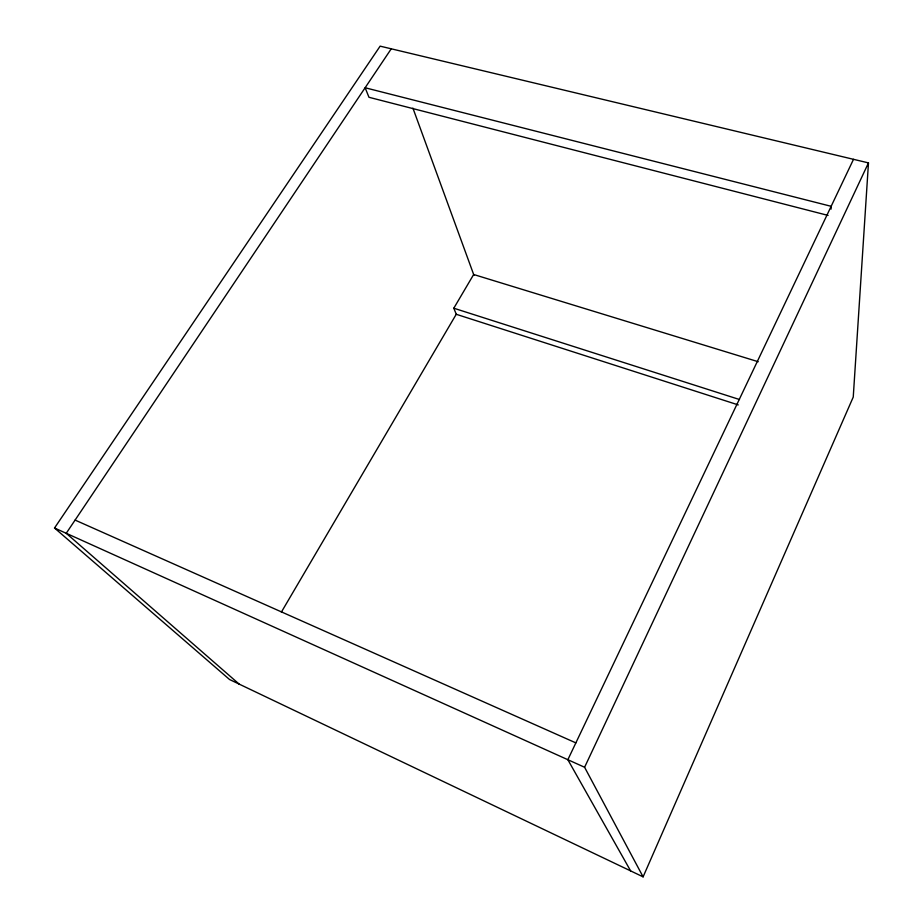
<?xml version="1.0" encoding="UTF-8"?>
<svg xmlns="http://www.w3.org/2000/svg" width="923" height="923" viewBox="0 0 923 923"><rect width="100%" height="100%" fill="white"/><g stroke="black" fill="none" stroke-linecap="round" stroke-linejoin="round"><path stroke-width="1.38" d="M831.069 209.117L831.15 206.314L365.139 87.754L368.969 97.284L828.069 215.417M868.474 162.898L853.244 397.075L643.1 876.85L229.55 679.513L54.526 528.002L380.138 46.15L868.474 162.898L584.594 767.267L643.1 876.85M853.51 159.321L567.853 759.71L630.617 870.885M281.377 612.099L456.262 314.247L453.804 308.213L473.661 274.5L758.221 361.724M391.26 48.804L66.237 533.286L239.115 684.07M453.804 308.213L739.496 399.521M456.239 314.281L738.25 404.909M75.098 520.087L575.86 742.888M54.526 528.002L584.594 767.267M412.927 108.141L473.972 275.354"/></g></svg>
